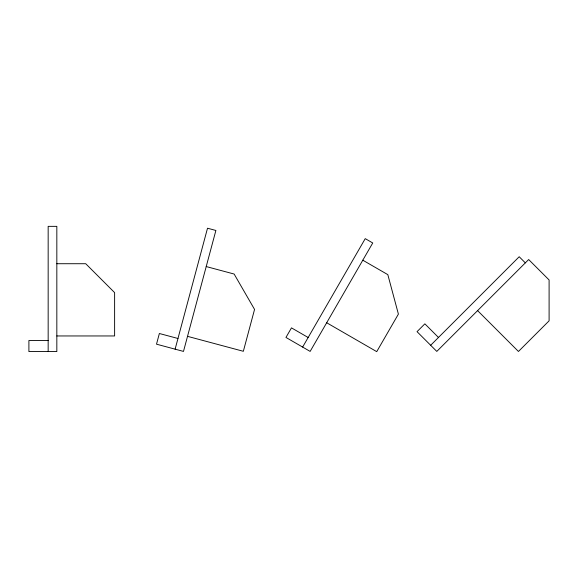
<?xml version="1.0" encoding="UTF-8"?>
<svg xmlns="http://www.w3.org/2000/svg" width="578" height="578" viewBox="0 0 578 578"><rect width="100%" height="100%" fill="white"/><g stroke="black" fill="none" stroke-linecap="round" stroke-linejoin="round"><path stroke-width="0.87" d="M175.112 349.163L207.516 228.223L215.89 230.463L183.486 351.41L156.508 344.177L159.369 333.506L177.973 338.491M302.634 347.075L365.238 238.642L372.745 242.97L310.14 351.41L285.951 337.444L291.478 327.871L308.161 337.501M430.668 345.276L519.203 256.74L525.33 262.874M56.832 263.72L85.725 263.72L114.617 292.613L114.617 335.955L56.832 335.955M48.162 340.507L28.9 340.507L28.9 351.561L56.832 351.561L56.832 226.352L48.162 226.352L48.162 351.561M206.223 266.559L234.133 274.037L254.558 309.425L243.345 351.294L187.525 336.338M362.803 260.201L387.824 274.644L398.401 314.114L376.726 351.648L326.686 322.755M477.587 310.61L518.452 351.475L549.1 320.826L549.1 279.969L528.668 259.536L436.795 351.41L417.041 331.656L424.859 323.839L438.478 337.465"/></g></svg>
